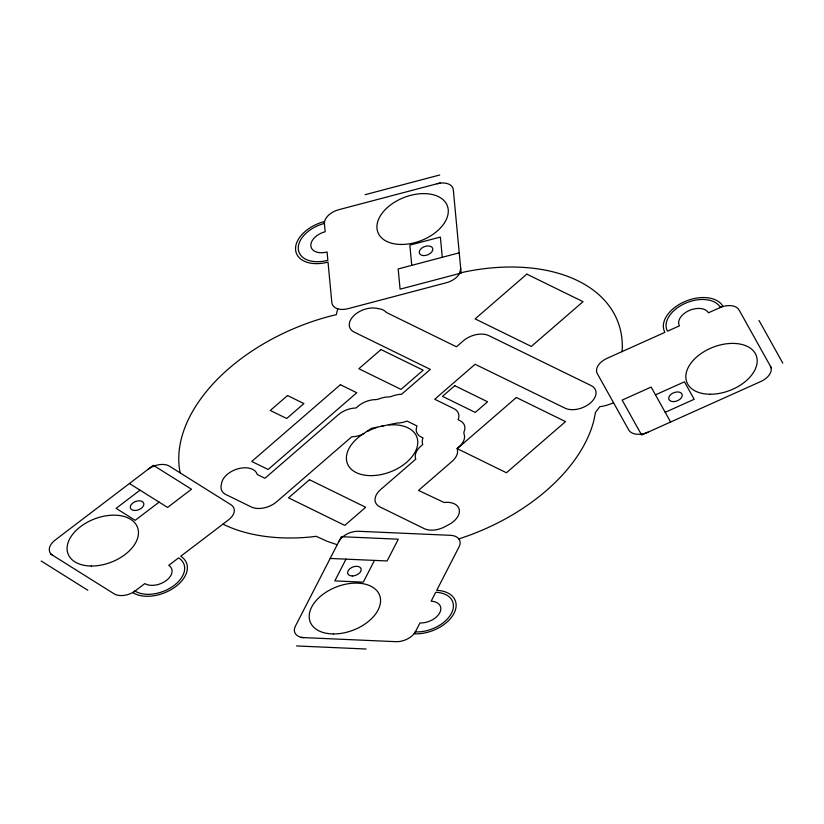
<?xml version="1.0" encoding="UTF-8"?>
<svg xmlns="http://www.w3.org/2000/svg" width="824" height="824" viewBox="0 0 824 824"><rect width="100%" height="100%" fill="white"/><g stroke="black" fill="none" stroke-linecap="round" stroke-linejoin="round"><path stroke-width="1.24" d="M460.719 268.572L459.73 273.074L464.911 271.868A168.148 104.906 -21 0 1 622.254 348.954L621.996 351.632M345.998 559.146L334.822 580.899L363.291 582.156L374.467 560.402M140.028 490.156L116.122 508.367L135.188 520.325L159.104 502.115M363.868 433.486L361.839 434.629A18.767 11.701 -21 0 1 353.094 436.71L351.776 436.761L276.709 501.744A18.767 11.701 -21 0 1 251.248 506.956L225.951 494.565A18.767 11.701 -21 0 1 221.151 485.573L221.666 482.916A18.767 11.701 -21 0 1 238.424 468.671A18.767 11.701 -21 0 1 256.933 473.646L257.222 474.5L264.926 478.281L338.303 414.76A18.767 11.701 -21 0 1 354.67 408.065L355.989 408.024L357.925 406.345A18.767 11.701 -21 0 1 376.002 399.599L378.515 399.084A18.767 11.701 -21 0 1 388.969 396.941L391.493 396.426A18.767 11.701 -21 0 1 400.237 394.346L401.556 394.305L430.334 369.389L354.207 332.093A18.767 11.701 -21 0 1 353.187 316.313A18.767 11.701 -21 0 1 376.465 308.279A53.55 33.413 -21 0 1 380.77 309.124A18.767 11.701 -21 0 1 386.343 312.451L456.434 346.791L463.325 340.827A18.767 11.701 -21 0 1 488.776 335.605L591.076 385.55A18.767 11.701 -21 0 1 590.468 402.926A18.767 11.701 -21 0 1 565.006 408.158L475.118 364.27L434.722 399.249L453.921 408.653A18.767 11.701 -21 0 1 458.443 418.736L458.082 419.704L459.926 420.611A18.767 11.701 -21 0 1 463.974 431.941L463.912 433.661A18.767 11.701 -21 0 1 458.968 446.845L457.032 448.514L457.32 449.348A18.767 11.701 -21 0 1 451.995 461.45L418.499 490.435L444.146 502.496A18.767 11.701 -21 0 1 459.215 509.489A18.767 11.701 -21 0 1 448.977 524.528L444.898 526.711A18.767 11.701 -21 0 1 424.257 528.637L379.988 506.956A18.767 11.701 -21 0 1 380.626 489.569L415.801 459.123L415.502 458.288A18.767 11.701 -21 0 1 420.837 446.186L422.774 444.507L422.475 443.673A18.767 11.701 -21 0 1 422.65 438.883L423.021 437.904L421.177 437.008A18.767 11.701 -21 0 1 416.656 426.925L417.016 425.957L407.015 421.054L405.676 421.548A18.767 11.701 -21 0 1 396.952 423.042L371.397 428.346L363.868 433.486A37.173 23.185 -21 0 0 357.657 473.244A37.173 23.185 -21 0 0 413.844 454.199A37.173 23.185 -21 0 0 388.938 424.988M655.471 394.84L684.456 381.821L694.199 399.29L665.205 412.309M381.491 426.204L383.902 425.699M613.54 402.74L611.151 403.75A31.858 19.879 -21 0 1 602.22 406.314L599.81 406.675L595.495 412.402L593.805 420.704A168.148 104.906 -21 0 1 468.804 535.497L458.865 538.958M365.135 194.68L439.748 174.987M440.49 182.866L338.736 209.718A15.934 9.94 -21 0 0 324.429 223.87M459.236 252.824L398.188 268.943L400.083 289.183L461.141 273.074L453.313 189.85A15.934 9.94 -21 0 0 437.101 183.752M330.177 558.456L387.126 560.959L398.301 539.205L341.352 536.702L295.414 626.127A15.934 9.94 -21 0 0 304.056 637.632M300.894 637.488L395.798 641.669A15.934 9.94 -21 0 0 415.615 631.421M296.547 645.944L366.144 649.013M337.243 544.726L327.19 541.327L316.169 536.311L310.936 536.96A168.148 104.906 -21 0 1 223.211 524.249L222.954 524.115M336.975 308.567L337.716 308.784L336.316 314.686L331.526 315.798A168.148 104.906 -21 0 0 180.157 472.873M129.44 483.513L167.571 507.44L191.487 489.219L153.346 465.303L55.043 540.173A15.934 9.94 -21 0 0 52.623 555.252M50.501 553.924L114.062 593.795A15.934 9.94 -21 0 0 135.548 590.674M41.2 561.01L87.808 590.241M758.997 320.433L782.8 363.137M771.521 368.194L739.066 309.968A15.934 9.94 -21 0 0 719.692 307.743M670.612 422.012L651.135 387.074L622.141 400.103L641.628 435.041L760.82 381.502A15.934 9.94 -21 0 0 770.44 366.258M442.282 257.304L440.377 237.065L409.847 245.119L411.753 265.359M367.411 431.457A37.173 23.185 -21 0 1 376.99 427.44M324.388 223.417A29.025 18.107 -21 0 0 298.309 249.198A29.025 18.107 -21 0 0 327.859 260.302L327.077 251.979A15.934 9.94 -21 0 1 310.854 245.892A15.934 9.94 -21 0 1 325.171 231.74L324.213 221.615A31.858 19.879 -21 0 0 295.6 249.919A31.858 19.879 -21 0 0 328.024 262.104L331.835 302.593A15.934 9.94 -21 0 0 348.047 308.681L446.402 282.725A15.934 9.94 -21 0 0 460.266 271.899M720.341 307.455A29.025 18.107 -21 0 0 685.053 303.407A29.025 18.107 -21 0 0 667.512 331.186L679.429 325.83A15.934 9.94 -21 0 1 689.06 310.586A15.934 9.94 -21 0 1 708.424 312.811L722.916 306.301A31.858 19.879 -21 0 0 684.188 301.852A31.858 19.879 -21 0 0 664.927 332.35L606.948 358.389A15.934 9.94 -21 0 0 597.318 373.632L628.702 429.922A15.934 9.94 -21 0 0 648.066 432.147M135.023 591.076A29.025 18.107 -21 0 0 174.183 585.38A29.025 18.107 -21 0 0 178.592 557.889L168.766 565.377A15.934 9.94 -21 0 1 166.335 580.467A15.934 9.94 -21 0 1 144.849 583.588L132.891 592.693A31.858 19.879 -21 0 0 175.873 586.441A31.858 19.879 -21 0 0 180.724 556.272L228.547 519.851A15.934 9.94 -21 0 0 230.967 504.762L169.528 466.219A15.934 9.94 -21 0 0 148.042 469.35M415.368 631.905A29.025 18.107 -21 0 0 451.49 613.221A29.025 18.107 -21 0 0 435.731 592.26L431.137 601.211A15.934 9.94 -21 0 1 439.789 612.706A15.934 9.94 -21 0 1 419.962 622.954L414.379 633.831A31.858 19.879 -21 0 0 454.024 613.334A31.858 19.879 -21 0 0 436.73 590.334L459.081 546.827A15.934 9.94 -21 0 0 450.429 535.322L358.697 531.284A15.934 9.94 -21 0 0 338.87 541.533M287.535 395.541L270.293 410.465L286.69 418.499L303.922 403.575L287.535 395.541M340.384 384.715L251.742 461.461L268.13 469.484L356.771 392.749L340.384 384.715M381.007 349.551L358.842 368.73L401.01 389.392L423.165 370.203L381.007 349.551M526.824 274.124L475.118 318.888L531.326 346.43L583.031 301.666L526.824 274.124M309.484 479.733L288.554 497.851L344.762 525.393L365.691 507.275L309.484 479.733M454.786 385.694L442.478 396.354L475.263 412.422L487.571 401.762L454.786 385.694M516.339 397.498L457.248 448.658L506.43 472.76L565.532 421.6L516.339 397.498M423.608 255.595A7.076 4.419 -21 0 0 432.734 248.539A7.076 4.419 -21 0 0 421.723 248.148A7.076 4.419 -21 0 0 423.608 255.595M401.031 244.45A37.173 23.185 -21 0 0 447.628 206.628A37.173 23.185 -21 0 0 389.165 206.021A37.173 23.185 -21 0 0 401.031 244.45M673.486 401.618A7.076 4.419 -21 0 0 682.097 394.274A7.076 4.419 -21 0 0 670.849 394.438A7.076 4.419 -21 0 0 673.486 401.618M709.938 394.233A37.173 23.185 -21 0 0 756.535 356.411A37.173 23.185 -21 0 0 698.072 355.803A37.173 23.185 -21 0 0 709.938 394.233M134.806 510.489A7.076 4.419 -21 0 0 143.757 503.33A7.076 4.419 -21 0 0 132.664 503.124A7.076 4.419 -21 0 0 134.806 510.489M91.207 566.016A37.173 23.185 -21 0 0 137.804 528.194A37.173 23.185 -21 0 0 79.341 527.576A37.173 23.185 -21 0 0 91.207 566.016M352.332 575.976A7.076 4.419 -21 0 0 361.036 568.684A7.076 4.419 -21 0 0 349.819 568.745A7.076 4.419 -21 0 0 352.332 575.976M333.308 633.944A37.173 23.185 -21 0 0 379.905 596.133A37.173 23.185 -21 0 0 321.442 595.515A37.173 23.185 -21 0 0 333.308 633.944"/></g></svg>
